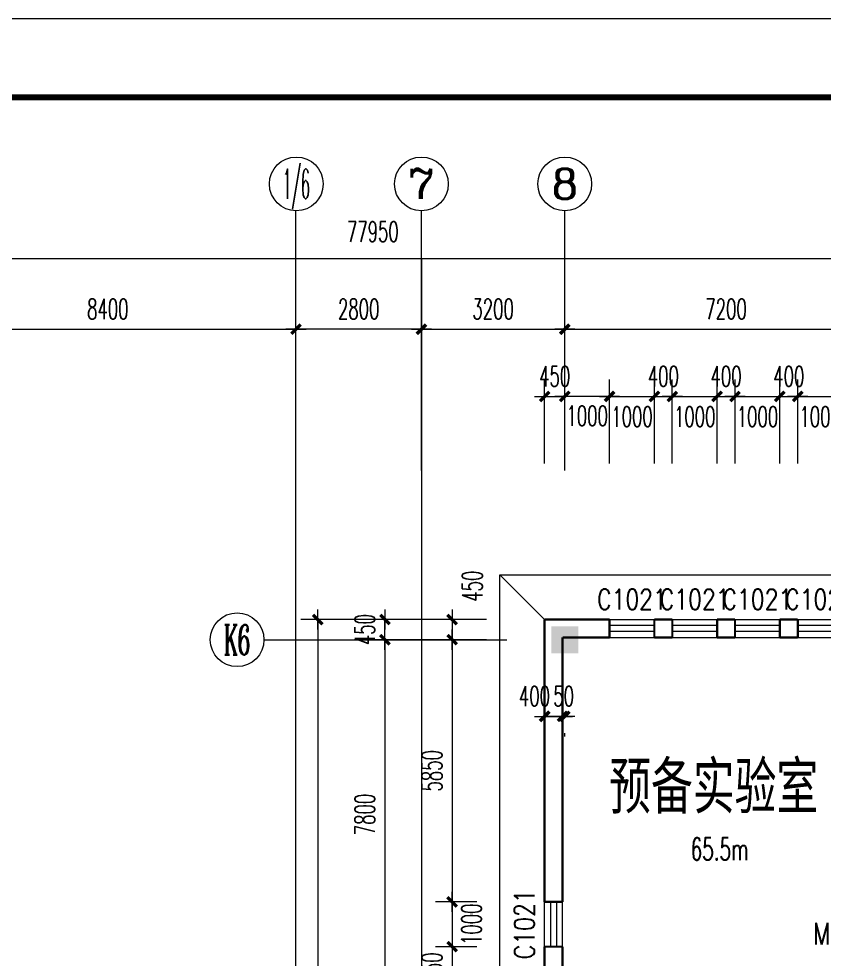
# Model space of a CAD drawing. Extents: x 1575758 to 1999219, y -897052 to -636879.
# Drawn here: x 1635821 to 1653799, y -660918 to -639933 of the extents above; entities that cross this region are included whole.
import ezdxf
from ezdxf.enums import TextEntityAlignment as Align

# ---------------------------------------------------------------- set-up
doc = ezdxf.new("R2010")
doc.units = 0
doc.header["$LTSCALE"] = 1500
doc.header["$MEASUREMENT"] = 0
doc.layers.get('0').update_dxf_attribs({"linetype": 'CONTINUOUS', "lineweight": 5})
doc.layers.get('DEFPOINTS').update_dxf_attribs({"linetype": 'CONTINUOUS', "lineweight": 5})
for name, color, linetype, lineweight in [('AXIS', 7, 'CONTINUOUS', 5), ('AXIS_TEXT', 7, 'CONTINUOUS', 5), ('COLUMN', 7, 'CONTINUOUS', 5), ('PUB_DIM', 7, 'CONTINUOUS', 5), ('PUB_TEXT', 7, 'CONTINUOUS', 5), ('WALL', 7, 'CONTINUOUS', 5), ('WINDOW', 7, 'CONTINUOUS', 0), ('WINDOW_TEXT', 7, 'CONTINUOUS', 5), ('我的', 7, 'CONTINUOUS', 5), ('散水', 7, 'CONTINUOUS', 5)]:
    doc.layers.add(name, color=color, linetype=linetype, lineweight=lineweight)
doc.styles.add('_SIMPLEX', font='SIMPLEX.shx', dxfattribs={"width": 0.6})
doc.styles.add('COMPLEX', font='COMPLEX')
doc.styles.add('DIM_FONT', font='romans.shx', dxfattribs={"width": 0.6})
doc.styles.add('H1', font='romans.shx', dxfattribs={"width": 1.2, "bigfont": 'hztxt.shx'})
doc.styles.add('SIMPLEX', font='SIMPLEX.SHX', dxfattribs={"width": 0.6})
doc.dimstyles.new('NORMAL', dxfattribs={"dimscale": 1.5, "dimtxt": 300, "dimasz": 1, "dimexe": 250, "dimexo": 300, "dimgap": 150, "dimtad": 1, "dimdec": 0, "dimdsep": 46, "dimtxsty": 'DIM_FONT', "dimblk1": '_DIMX', "dimblk2": '_DIMX', "dimsah": 1, "dimcen": 2.5, "dimdle": 0.3, "dimclrd": 256, "dimclre": 256, "dimclrt": 256, "dimadec": 0, "dimazin": 0, "dimtfac": 1, "dimtdec": 0, "dimtix": 1, "dimtmove": 2, "dimatfit": 3, "dimldrblk": '_DIMX', "dimfxl": 1, "dimtvp": 1, "dimtolj": 1, "dimtzin": 0, "dimlwd": -1, "dimlwe": -1, "dimarcsym": 0})

# ---------------------------------------------------------------- blocks, each defined once
blk = doc.blocks.new('_AXISO')
blk.add_circle((0, 0), 0.5)
at = {"layer": 'AXIS_TEXT', "style": 'COMPLEX', "width": 1.041667}
blk.add_attdef('A', text='', height=0.56, dxfattribs=at).set_placement((-0.25, -0.28), (0.25, -0.28), align=Align.FIT)
blk = doc.blocks.new('_DIMX')
blk.add_line((-150, 0), (150, 0))
at = {"const_width": 50}
blk.add_lwpolyline([(-70, -70), (70, 70)], dxfattribs=at)
blk = doc.blocks.new('*D368')
at = {"layer": 'AXIS'}
for p, q in [((1646264, -653789), (1643619, -653789)), ((1643994, -653791), (1643994, -661588)), ((1646264, -661589), (1643619, -661589))]:
    blk.add_line(p, q, dxfattribs=at)
at = {"layer": 'DEFPOINTS', "color": 0, "lineweight": 5}
for p in [(1646714, -653789), (1643994, -661589), (1646714, -661589)]:
    blk.add_point(p, dxfattribs=at)
at = {"layer": 'AXIS', "xscale": 1.5, "yscale": 1.5, "zscale": 1.5}
for p, rotation in [((1643994, -653789), 90), ((1643994, -661589), 270)]:
    blk.add_blockref('_DIMX', p, dxfattribs=dict(at, rotation=rotation))
at = {"layer": 'AXIS', "insert": (1643544, -657689), "char_height": 450, "attachment_point": 5, "rotation": 90, "style": 'DIM_FONT'}
blk.add_mtext('\\A1;7800', dxfattribs=at)
blk = doc.blocks.new('*D372')
at = {"layer": 'AXIS'}
for p, q in [((1645952, -653339), (1642119, -653339)), ((1642494, -653341), (1642494, -688588)), ((1645952, -688589), (1642119, -688589))]:
    blk.add_line(p, q, dxfattribs=at)
at = {"layer": 'DEFPOINTS', "color": 0, "lineweight": 5}
for p in [(1646402, -653339), (1642494, -688589), (1646402, -688589)]:
    blk.add_point(p, dxfattribs=at)
at = {"layer": 'AXIS', "xscale": 1.5, "yscale": 1.5, "zscale": 1.5}
for p, rotation in [((1642494, -653339), 90), ((1642494, -688589), 270)]:
    blk.add_blockref('_DIMX', p, dxfattribs=dict(at, rotation=rotation))
at = {"layer": 'AXIS', "insert": (1642044, -670964), "char_height": 450, "attachment_point": 5, "rotation": 90, "style": 'DIM_FONT'}
blk.add_mtext('\\A1;35250', dxfattribs=at)
blk = doc.blocks.new('*D389')
at = {"layer": 'DEFPOINTS', "color": 0, "lineweight": 5}
for p in [(1655208, -646860), (1648008, -650010), (1655208, -650010)]:
    blk.add_point(p, dxfattribs=at)
at = {"layer": 'PUB_DIM'}
for p, q in [((1648008, -649560), (1648008, -646485)), ((1655208, -649560), (1655208, -646485)), ((1648009, -646860), (1655206, -646860))]:
    blk.add_line(p, q, dxfattribs=at)
at = {"layer": 'PUB_DIM', "xscale": 1.5, "yscale": 1.5, "zscale": 1.5, "rotation": 180}
blk.add_blockref('_DIMX', (1648008, -646860), dxfattribs=at)
at = {"layer": 'PUB_DIM', "xscale": 1.5, "yscale": 1.5, "zscale": 1.5}
blk.add_blockref('_DIMX', (1655208, -646860), dxfattribs=at)
at = {"layer": 'PUB_DIM', "insert": (1651608, -646410), "char_height": 450, "attachment_point": 5, "style": 'DIM_FONT'}
blk.add_mtext('\\A1;7200', dxfattribs=at)
blk = doc.blocks.new('*D411')
at = {"layer": 'DEFPOINTS', "color": 0, "lineweight": 5}
for p in [(1648008, -648360), (1647558, -650310), (1648008, -650310)]:
    blk.add_point(p, dxfattribs=at)
at = {"layer": 'PUB_DIM'}
for p, q in [((1647558, -649860), (1647558, -647985)), ((1648008, -649860), (1648008, -647985)), ((1647556, -648360), (1647555, -648360)), ((1647558, -648360), (1648008, -648360)), ((1648009, -648360), (1648011, -648360))]:
    blk.add_line(p, q, dxfattribs=at)
at = {"layer": 'PUB_DIM', "xscale": 1.5, "yscale": 1.5, "zscale": 1.5}
for p, rotation in [((1647558, -648360), 0.0002249537099796584), ((1648008, -648360), 180.00022495371)]:
    blk.add_blockref('_DIMX', p, dxfattribs=dict(at, rotation=rotation))
at = {"layer": 'PUB_DIM', "insert": (1647783, -647910), "char_height": 450, "attachment_point": 5, "rotation": 0.0002, "style": 'DIM_FONT'}
blk.add_mtext('\\A1;450', dxfattribs=at)
blk = doc.blocks.new('*D412')
at = {"layer": 'DEFPOINTS', "color": 0, "lineweight": 5}
for p in [(1650008, -648360), (1649008, -650310), (1650008, -650310)]:
    blk.add_point(p, dxfattribs=at)
at = {"layer": 'PUB_DIM'}
for p, q in [((1649008, -649860), (1649008, -647985)), ((1650008, -649860), (1650008, -647985)), ((1649009, -648360), (1650006, -648360))]:
    blk.add_line(p, q, dxfattribs=at)
at = {"layer": 'PUB_DIM', "xscale": 1.5, "yscale": 1.5, "zscale": 1.5, "rotation": 180}
blk.add_blockref('_DIMX', (1649008, -648360), dxfattribs=at)
at = {"layer": 'PUB_DIM', "xscale": 1.5, "yscale": 1.5, "zscale": 1.5}
blk.add_blockref('_DIMX', (1650008, -648360), dxfattribs=at)
at = {"layer": 'PUB_DIM', "insert": (1649508, -648810), "char_height": 450, "attachment_point": 5, "style": 'DIM_FONT'}
blk.add_mtext('\\A1;1000', dxfattribs=at)
blk = doc.blocks.new('*D413')
at = {"layer": 'DEFPOINTS', "color": 0, "lineweight": 5}
for p in [(1650408, -648360), (1650008, -650310), (1650408, -650310)]:
    blk.add_point(p, dxfattribs=at)
at = {"layer": 'PUB_DIM'}
for p, q in [((1650008, -649860), (1650008, -647985)), ((1650408, -649860), (1650408, -647985)), ((1650006, -648360), (1650005, -648360)), ((1650008, -648360), (1650408, -648360)), ((1650409, -648360), (1650411, -648360))]:
    blk.add_line(p, q, dxfattribs=at)
at = {"layer": 'PUB_DIM', "xscale": 1.5, "yscale": 1.5, "zscale": 1.5}
blk.add_blockref('_DIMX', (1650008, -648360), dxfattribs=at)
at = {"layer": 'PUB_DIM', "xscale": 1.5, "yscale": 1.5, "zscale": 1.5, "rotation": 180}
blk.add_blockref('_DIMX', (1650408, -648360), dxfattribs=at)
at = {"layer": 'PUB_DIM', "insert": (1650208, -647910), "char_height": 450, "attachment_point": 5, "style": 'DIM_FONT'}
blk.add_mtext('\\A1;400', dxfattribs=at)
blk = doc.blocks.new('*D414')
at = {"layer": 'DEFPOINTS', "color": 0, "lineweight": 5}
for p in [(1651808, -648360), (1651408, -650310), (1651808, -650310)]:
    blk.add_point(p, dxfattribs=at)
at = {"layer": 'PUB_DIM'}
for p, q in [((1651408, -649860), (1651408, -647985)), ((1651808, -649860), (1651808, -647985)), ((1651406, -648360), (1651405, -648360)), ((1651408, -648360), (1651808, -648360)), ((1651809, -648360), (1651811, -648360))]:
    blk.add_line(p, q, dxfattribs=at)
at = {"layer": 'PUB_DIM', "xscale": 1.5, "yscale": 1.5, "zscale": 1.5}
blk.add_blockref('_DIMX', (1651408, -648360), dxfattribs=at)
at = {"layer": 'PUB_DIM', "xscale": 1.5, "yscale": 1.5, "zscale": 1.5, "rotation": 180}
blk.add_blockref('_DIMX', (1651808, -648360), dxfattribs=at)
at = {"layer": 'PUB_DIM', "insert": (1651608, -647910), "char_height": 450, "attachment_point": 5, "style": 'DIM_FONT'}
blk.add_mtext('\\A1;400', dxfattribs=at)
blk = doc.blocks.new('*D415')
at = {"layer": 'DEFPOINTS', "color": 0, "lineweight": 5}
for p in [(1652808, -648360), (1651808, -650310), (1652808, -650310)]:
    blk.add_point(p, dxfattribs=at)
at = {"layer": 'PUB_DIM'}
for p, q in [((1651808, -649860), (1651808, -647985)), ((1652808, -649860), (1652808, -647985)), ((1651809, -648360), (1652806, -648360))]:
    blk.add_line(p, q, dxfattribs=at)
at = {"layer": 'PUB_DIM', "xscale": 1.5, "yscale": 1.5, "zscale": 1.5, "rotation": 180}
blk.add_blockref('_DIMX', (1651808, -648360), dxfattribs=at)
at = {"layer": 'PUB_DIM', "xscale": 1.5, "yscale": 1.5, "zscale": 1.5}
blk.add_blockref('_DIMX', (1652808, -648360), dxfattribs=at)
at = {"layer": 'PUB_DIM', "insert": (1652308, -648810), "char_height": 450, "attachment_point": 5, "style": 'DIM_FONT'}
blk.add_mtext('\\A1;1000', dxfattribs=at)
blk = doc.blocks.new('*D416')
at = {"layer": 'DEFPOINTS', "color": 0, "lineweight": 5}
for p in [(1653208, -648360), (1652808, -650310), (1653208, -650310)]:
    blk.add_point(p, dxfattribs=at)
at = {"layer": 'PUB_DIM'}
for p, q in [((1652808, -649860), (1652808, -647985)), ((1653208, -649860), (1653208, -647985)), ((1652806, -648360), (1652805, -648360)), ((1652808, -648360), (1653208, -648360)), ((1653209, -648360), (1653211, -648360))]:
    blk.add_line(p, q, dxfattribs=at)
at = {"layer": 'PUB_DIM', "xscale": 1.5, "yscale": 1.5, "zscale": 1.5}
blk.add_blockref('_DIMX', (1652808, -648360), dxfattribs=at)
at = {"layer": 'PUB_DIM', "xscale": 1.5, "yscale": 1.5, "zscale": 1.5, "rotation": 180}
blk.add_blockref('_DIMX', (1653208, -648360), dxfattribs=at)
at = {"layer": 'PUB_DIM', "insert": (1653008, -647910), "char_height": 450, "attachment_point": 5, "style": 'DIM_FONT'}
blk.add_mtext('\\A1;400', dxfattribs=at)
blk = doc.blocks.new('*D428')
at = {"layer": 'DEFPOINTS', "color": 0, "lineweight": 5}
for p in [(1646494, -653789), (1645494, -659639), (1646494, -659639)]:
    blk.add_point(p, dxfattribs=at)
at = {"layer": 'PUB_DIM'}
for p, q in [((1646044, -653789), (1645119, -653789)), ((1645494, -653791), (1645494, -659638)), ((1646044, -659639), (1645119, -659639))]:
    blk.add_line(p, q, dxfattribs=at)
at = {"layer": 'PUB_DIM', "xscale": 1.5, "yscale": 1.5, "zscale": 1.5}
for p, rotation in [((1645494, -653789), 90), ((1645494, -659639), 270)]:
    blk.add_blockref('_DIMX', p, dxfattribs=dict(at, rotation=rotation))
at = {"layer": 'PUB_DIM', "insert": (1645044, -656714), "char_height": 450, "attachment_point": 5, "rotation": 90, "style": 'DIM_FONT'}
blk.add_mtext('\\A1;5850', dxfattribs=at)
blk = doc.blocks.new('*D429')
at = {"layer": 'DEFPOINTS', "color": 0, "lineweight": 5}
for p in [(1646494, -659639), (1645494, -660639), (1646494, -660639)]:
    blk.add_point(p, dxfattribs=at)
at = {"layer": 'PUB_DIM'}
for p, q in [((1646044, -659639), (1645119, -659639)), ((1645494, -659641), (1645494, -660638)), ((1646044, -660639), (1645119, -660639))]:
    blk.add_line(p, q, dxfattribs=at)
at = {"layer": 'PUB_DIM', "xscale": 1.5, "yscale": 1.5, "zscale": 1.5}
for p, rotation in [((1645494, -659639), 90), ((1645494, -660639), 270)]:
    blk.add_blockref('_DIMX', p, dxfattribs=dict(at, rotation=rotation))
at = {"layer": 'PUB_DIM', "insert": (1645926, -660139), "char_height": 450, "attachment_point": 5, "rotation": 90, "style": 'DIM_FONT'}
blk.add_mtext('\\A1;1000', dxfattribs=at)
blk = doc.blocks.new('*D430')
at = {"layer": 'DEFPOINTS', "color": 0, "lineweight": 5}
for p in [(1646494, -660639), (1645494, -661589), (1646494, -661589)]:
    blk.add_point(p, dxfattribs=at)
at = {"layer": 'PUB_DIM'}
for p, q in [((1646044, -660639), (1645119, -660639)), ((1645494, -660638), (1645494, -660636)), ((1645494, -660639), (1645494, -661589)), ((1646044, -661589), (1645119, -661589)), ((1645494, -661591), (1645494, -661592))]:
    blk.add_line(p, q, dxfattribs=at)
at = {"layer": 'PUB_DIM', "xscale": 1.5, "yscale": 1.5, "zscale": 1.5}
for p, rotation in [((1645494, -660639), 270), ((1645494, -661589), 90)]:
    blk.add_blockref('_DIMX', p, dxfattribs=dict(at, rotation=rotation))
at = {"layer": 'PUB_DIM', "insert": (1645044, -661114), "char_height": 450, "attachment_point": 5, "rotation": 90, "style": 'DIM_FONT'}
blk.add_mtext('\\A1;950', dxfattribs=at)
blk = doc.blocks.new('*D536')
at = {"layer": 'DEFPOINTS', "color": 0, "lineweight": 5}
for p in [(1682008, -645281), (1682008, -649851), (1604058, -650157)]:
    blk.add_point(p, dxfattribs=at)
at = {"layer": 'PUB_DIM'}
for p, q in [((1604058, -649707), (1604058, -644906)), ((1682008, -649401), (1682008, -644906)), ((1604059, -645281), (1682006, -645281))]:
    blk.add_line(p, q, dxfattribs=at)
at = {"layer": 'PUB_DIM', "xscale": 1.5, "yscale": 1.5, "zscale": 1.5, "rotation": 180}
blk.add_blockref('_DIMX', (1604058, -645281), dxfattribs=at)
at = {"layer": 'PUB_DIM', "xscale": 1.5, "yscale": 1.5, "zscale": 1.5}
blk.add_blockref('_DIMX', (1682008, -645281), dxfattribs=at)
at = {"layer": 'PUB_DIM', "insert": (1643723, -644681), "char_height": 450, "attachment_point": 5, "style": 'DIM_FONT'}
blk.add_mtext('\\A1;77950', dxfattribs=at)
blk = doc.blocks.new('_WBLK')
for p, q in [((-0.5, 0.5), (0.5, 0.5)), ((0.5, 0.167), (-0.5, 0.167)), ((0.5, -0.167), (-0.5, -0.167)), ((-0.5, -0.5), (0.5, -0.5))]:
    blk.add_line(p, q)
at = {"layer": 'WINDOW_TEXT', "style": 'SIMPLEX', "flags": 9}
blk.add_attdef('A', text='', height=1, dxfattribs=at).set_placement((0, 1.5), align=Align.MIDDLE)
blk = doc.blocks.new('*D615')
at = {"layer": 'DEFPOINTS', "color": 0, "lineweight": 5}
for p in [(1648008, -648360), (1648008, -650310), (1649008, -650310)]:
    blk.add_point(p, dxfattribs=at)
at = {"layer": 'PUB_DIM'}
for p, q in [((1648008, -649860), (1648008, -647985)), ((1649008, -649860), (1649008, -647985)), ((1649006, -648360), (1648009, -648360))]:
    blk.add_line(p, q, dxfattribs=at)
at = {"layer": 'PUB_DIM', "xscale": 1.5, "yscale": 1.5, "zscale": 1.5}
for p, rotation in [((1648008, -648360), 179.9998987705991), ((1649008, -648360), 359.9998987705991)]:
    blk.add_blockref('_DIMX', p, dxfattribs=dict(at, rotation=rotation))
at = {"layer": 'PUB_DIM', "insert": (1648508, -648792), "char_height": 450, "attachment_point": 5, "rotation": 359.9999, "style": 'DIM_FONT'}
blk.add_mtext('\\A1;1000', dxfattribs=at)
blk = doc.blocks.new('*D616')
at = {"layer": 'DEFPOINTS', "color": 0, "lineweight": 5}
for p in [(1651408, -648360), (1650408, -650310), (1651408, -650310)]:
    blk.add_point(p, dxfattribs=at)
at = {"layer": 'PUB_DIM'}
for p, q in [((1650408, -649860), (1650408, -647985)), ((1651408, -649860), (1651408, -647985)), ((1650409, -648360), (1651406, -648360))]:
    blk.add_line(p, q, dxfattribs=at)
at = {"layer": 'PUB_DIM', "xscale": 1.5, "yscale": 1.5, "zscale": 1.5, "rotation": 180}
blk.add_blockref('_DIMX', (1650408, -648360), dxfattribs=at)
at = {"layer": 'PUB_DIM', "xscale": 1.5, "yscale": 1.5, "zscale": 1.5}
blk.add_blockref('_DIMX', (1651408, -648360), dxfattribs=at)
at = {"layer": 'PUB_DIM', "insert": (1650908, -648810), "char_height": 450, "attachment_point": 5, "style": 'DIM_FONT'}
blk.add_mtext('\\A1;1000', dxfattribs=at)
blk = doc.blocks.new('*D617')
at = {"layer": 'DEFPOINTS', "color": 0, "lineweight": 5}
for p in [(1654208, -648360), (1653208, -650310), (1654208, -650310)]:
    blk.add_point(p, dxfattribs=at)
at = {"layer": 'PUB_DIM'}
for p, q in [((1653208, -649860), (1653208, -647985)), ((1654208, -649860), (1654208, -647985)), ((1653209, -648360), (1654206, -648360))]:
    blk.add_line(p, q, dxfattribs=at)
at = {"layer": 'PUB_DIM', "xscale": 1.5, "yscale": 1.5, "zscale": 1.5, "rotation": 180}
blk.add_blockref('_DIMX', (1653208, -648360), dxfattribs=at)
at = {"layer": 'PUB_DIM', "xscale": 1.5, "yscale": 1.5, "zscale": 1.5}
blk.add_blockref('_DIMX', (1654208, -648360), dxfattribs=at)
at = {"layer": 'PUB_DIM', "insert": (1653708, -648810), "char_height": 450, "attachment_point": 5, "style": 'DIM_FONT'}
blk.add_mtext('\\A1;1000', dxfattribs=at)
blk = doc.blocks.new('*D628')
at = {"layer": 'DEFPOINTS', "color": 0, "lineweight": 5}
for p in [(1642008, -646860), (1642008, -650010), (1644808, -650010)]:
    blk.add_point(p, dxfattribs=at)
at = {"layer": 'PUB_DIM'}
for p, q in [((1642008, -649560), (1642008, -646485)), ((1644808, -649560), (1644808, -646485)), ((1644806, -646860), (1642009, -646860))]:
    blk.add_line(p, q, dxfattribs=at)
at = {"layer": 'PUB_DIM', "xscale": 1.5, "yscale": 1.5, "zscale": 1.5, "rotation": 180}
blk.add_blockref('_DIMX', (1642008, -646860), dxfattribs=at)
at = {"layer": 'PUB_DIM', "xscale": 1.5, "yscale": 1.5, "zscale": 1.5}
blk.add_blockref('_DIMX', (1644808, -646860), dxfattribs=at)
at = {"layer": 'PUB_DIM', "insert": (1643408, -646410), "char_height": 450, "attachment_point": 5, "style": 'DIM_FONT'}
blk.add_mtext('\\A1;2800', dxfattribs=at)
blk = doc.blocks.new('*D629')
at = {"layer": 'DEFPOINTS', "color": 0, "lineweight": 5}
for p in [(1648008, -646860), (1644808, -650010), (1648008, -650010)]:
    blk.add_point(p, dxfattribs=at)
at = {"layer": 'PUB_DIM'}
for p, q in [((1644808, -649560), (1644808, -646485)), ((1648008, -649560), (1648008, -646485)), ((1644809, -646860), (1648006, -646860))]:
    blk.add_line(p, q, dxfattribs=at)
at = {"layer": 'PUB_DIM', "xscale": 1.5, "yscale": 1.5, "zscale": 1.5, "rotation": 180}
blk.add_blockref('_DIMX', (1644808, -646860), dxfattribs=at)
at = {"layer": 'PUB_DIM', "xscale": 1.5, "yscale": 1.5, "zscale": 1.5}
blk.add_blockref('_DIMX', (1648008, -646860), dxfattribs=at)
at = {"layer": 'PUB_DIM', "insert": (1646408, -646410), "char_height": 450, "attachment_point": 5, "style": 'DIM_FONT'}
blk.add_mtext('\\A1;3200', dxfattribs=at)
blk = doc.blocks.new('*D667')
at = {"layer": 'DEFPOINTS', "color": 0, "lineweight": 5}
for p in [(1646494, -653339), (1645494, -653789), (1646494, -653789)]:
    blk.add_point(p, dxfattribs=at)
at = {"layer": 'PUB_DIM'}
for p, q in [((1646044, -653339), (1645119, -653339)), ((1645494, -653338), (1645494, -653336)), ((1645494, -653339), (1645494, -653789)), ((1646044, -653789), (1645119, -653789)), ((1645494, -653791), (1645494, -653792))]:
    blk.add_line(p, q, dxfattribs=at)
at = {"layer": 'PUB_DIM', "xscale": 1.5, "yscale": 1.5, "zscale": 1.5}
for p, rotation in [((1645494, -653339), 270), ((1645494, -653789), 90)]:
    blk.add_blockref('_DIMX', p, dxfattribs=dict(at, rotation=rotation))
at = {"layer": 'PUB_DIM', "insert": (1645944, -652595), "char_height": 450, "attachment_point": 5, "rotation": 90, "style": 'DIM_FONT'}
blk.add_mtext('\\A1;450', dxfattribs=at)
blk = doc.blocks.new('*D668')
at = {"layer": 'AXIS'}
for p, q in [((1646264, -653339), (1643619, -653339)), ((1643994, -653338), (1643994, -653336)), ((1643994, -653789), (1643994, -653339)), ((1646264, -653789), (1643619, -653789)), ((1643994, -653791), (1643994, -653792))]:
    blk.add_line(p, q, dxfattribs=at)
at = {"layer": 'DEFPOINTS', "color": 0, "lineweight": 5}
for p in [(1643994, -653339), (1646714, -653339), (1646714, -653789)]:
    blk.add_point(p, dxfattribs=at)
at = {"layer": 'AXIS', "xscale": 1.5, "yscale": 1.5, "zscale": 1.5}
for p, rotation in [((1643994, -653339), 270), ((1643994, -653789), 90)]:
    blk.add_blockref('_DIMX', p, dxfattribs=dict(at, rotation=rotation))
at = {"layer": 'AXIS', "insert": (1643544, -653564), "char_height": 450, "attachment_point": 5, "rotation": 90, "style": 'DIM_FONT'}
blk.add_mtext('\\A1;450', dxfattribs=at)
blk = doc.blocks.new('*D1725')
at = {"layer": 'DEFPOINTS', "color": 0, "lineweight": 5}
for p in [(1642008, -646860), (1633608, -650010), (1642008, -650010)]:
    blk.add_point(p, dxfattribs=at)
at = {"layer": 'PUB_DIM'}
for p, q in [((1633608, -649560), (1633608, -646485)), ((1642008, -649560), (1642008, -646485)), ((1633609, -646860), (1642006, -646860))]:
    blk.add_line(p, q, dxfattribs=at)
at = {"layer": 'PUB_DIM', "xscale": 1.5, "yscale": 1.5, "zscale": 1.5, "rotation": 180}
blk.add_blockref('_DIMX', (1633608, -646860), dxfattribs=at)
at = {"layer": 'PUB_DIM', "xscale": 1.5, "yscale": 1.5, "zscale": 1.5}
blk.add_blockref('_DIMX', (1642008, -646860), dxfattribs=at)
at = {"layer": 'PUB_DIM', "insert": (1637808, -646410), "char_height": 450, "attachment_point": 5, "style": 'DIM_FONT'}
blk.add_mtext('\\A1;8400', dxfattribs=at)
blk = doc.blocks.new('*D2203')
at = {"layer": 'DEFPOINTS', "color": 0, "lineweight": 5}
for p in [(1647958, -655499), (1647958, -655499), (1648008, -655499)]:
    blk.add_point(p, dxfattribs=at)
at = {"layer": 'PUB_DIM'}
for p, q in [((1647956, -655499), (1647955, -655499)), ((1648008, -655499), (1647958, -655499)), ((1648009, -655499), (1648011, -655499)), ((1647958, -655949), (1647958, -655874)), ((1648008, -655949), (1648008, -655874))]:
    blk.add_line(p, q, dxfattribs=at)
at = {"layer": 'PUB_DIM', "xscale": 1.5, "yscale": 1.5, "zscale": 1.5}
for p, rotation in [((1647958, -655499), 359.9997260756469), ((1648008, -655499), 179.9997260756469)]:
    blk.add_blockref('_DIMX', p, dxfattribs=dict(at, rotation=rotation))
at = {"layer": 'PUB_DIM', "insert": (1647983, -655049), "char_height": 450, "attachment_point": 5, "rotation": 359.9997, "style": 'DIM_FONT'}
blk.add_mtext('\\A1;50', dxfattribs=at)
blk = doc.blocks.new('*D2204')
at = {"layer": 'DEFPOINTS', "color": 0, "lineweight": 5}
for p in [(1647558, -655499), (1647558, -655499), (1647958, -655499)]:
    blk.add_point(p, dxfattribs=at)
at = {"layer": 'PUB_DIM'}
for p, q in [((1647558, -655049), (1647558, -655124)), ((1647958, -655049), (1647958, -655124)), ((1647556, -655499), (1647555, -655499)), ((1647958, -655499), (1647558, -655499)), ((1647959, -655499), (1647961, -655499))]:
    blk.add_line(p, q, dxfattribs=at)
at = {"layer": 'PUB_DIM', "xscale": 1.5, "yscale": 1.5, "zscale": 1.5}
for p, rotation in [((1647558, -655499), 359.9997260756635), ((1647958, -655499), 179.9997260756635)]:
    blk.add_blockref('_DIMX', p, dxfattribs=dict(at, rotation=rotation))
at = {"layer": 'PUB_DIM', "insert": (1647331, -655049), "char_height": 450, "attachment_point": 5, "rotation": 359.9997, "style": 'DIM_FONT'}
blk.add_mtext('\\A1;400', dxfattribs=at)
blk = doc.blocks.new('_FZH')
blk.add_solid([(0.5, -0.5), (-0.5, -0.5), (0.5, 0.5), (-0.5, 0.5)])

msp = doc.modelspace()

# ---------------------------------------------------------------- linework, layer by layer
at = {"layer": 'AXIS'}
msp.add_line((1641293.9, -653789.3), (1646714.1, -653789.3), dxfattribs=at)
at = {"layer": 'AXIS', "color": 250}
msp.add_lwpolyline([(1575758, -639932.6), (1575758, -741246), (1712478.5, -741246), (1712478.5, -639932.6)], close=True, dxfattribs=at)
at = {"layer": 'AXIS', "color": 0, "const_width": 140.2}
msp.add_lwpolyline([(1577510.8, -641685.4), (1577510.8, -739493.2), (1710725.7, -739493.2), (1710725.7, -641685.4)], close=True, dxfattribs=at)
at = {"layer": 'PUB_DIM'}
for p, q in [((1642007.8, -649859.6), (1642007.7, -644217.4)), ((1642007.7, -686289.3), (1642007.7, -644218.4)), ((1644807.8, -650009.6), (1644807.7, -644217.4)), ((1648007.8, -650009.6), (1648007.7, -644217.4)), ((1644807.7, -645294.1), (1644807.7, -720190.6))]:
    msp.add_line(p, q, dxfattribs=at)
at = {"layer": 'WALL', "const_width": 50}
for points in [[(1649007.7, -653339.3), (1647557.7, -653339.3)], [(1647557.7, -659639.3), (1647557.7, -653339.3)], [(1649007.7, -653339.3), (1649007.7, -653739.3)], [(1650407.7, -653339.3), (1650007.7, -653339.3)], [(1650007.7, -653339.3), (1650007.7, -653739.3)], [(1650407.7, -653339.3), (1650407.7, -653739.3)], [(1651807.7, -653339.3), (1651407.7, -653339.3)], [(1651407.7, -653339.3), (1651407.7, -653739.3)], [(1651807.7, -653339.3), (1651807.7, -653739.3)], [(1653207.7, -653339.3), (1652807.7, -653339.3)], [(1652807.7, -653339.3), (1652807.7, -653739.3)], [(1653207.7, -653339.3), (1653207.7, -653739.3)], [(1649007.7, -653739.3), (1647957.7, -653739.3)], [(1647957.7, -659639.3), (1647957.7, -653739.3)], [(1650407.7, -653739.3), (1650007.7, -653739.3)], [(1651807.7, -653739.3), (1651407.7, -653739.3)], [(1653207.7, -653739.3), (1652807.7, -653739.3)], [(1647557.7, -659639.3), (1647957.7, -659639.3)], [(1647557.7, -660639.3), (1647957.7, -660639.3)], [(1647557.7, -662039.3), (1647557.7, -660639.3)], [(1647957.7, -661489.3), (1647957.7, -660639.3)]]:
    msp.add_lwpolyline(points, dxfattribs=at)
at = {"layer": '散水'}
msp.add_line((1646557.7, -652339.3), (1647557.7, -653339.3), dxfattribs=at)
msp.add_lwpolyline([(1648907.7, -682539.3), (1648907.7, -663039.3), (1646557.7, -663039.3), (1646557.7, -652339.3), (1663157.7, -652339.3)], dxfattribs=at)

# ---------------------------------------------------------------- block references
at = {"layer": 'AXIS'}
ref = msp.add_blockref('_AXISO', (1642015.8, -643617.4), dxfattribs=dict(at, xscale=1200, yscale=1200, zscale=1200))
ref.add_attrib('A', '1/6', dxfattribs={"layer": 'AXIS_TEXT', "height": 672, "style": 'COMPLEX', "width": 0.367647}).set_placement((1641715.8, -643953.4), (1642315.8, -643953.4), align=Align.FIT)
ref = msp.add_blockref('_AXISO', (1644807.7, -643617.4), dxfattribs=dict(at, xscale=1200, yscale=1200, zscale=1200))
ref.add_attrib('A', '7', dxfattribs={"layer": 'AXIS_TEXT', "height": 672, "style": 'COMPLEX', "width": 1.339286}).set_placement((1644507.7, -643953.4), (1645107.7, -643953.4), align=Align.FIT)
ref = msp.add_blockref('_AXISO', (1648007.7, -643617.4), dxfattribs=dict(at, xscale=1200, yscale=1200, zscale=1200))
ref.add_attrib('A', '8', dxfattribs={"layer": 'AXIS_TEXT', "height": 672, "style": 'COMPLEX', "width": 1.339286}).set_placement((1647707.7, -643953.4), (1648307.7, -643953.4), align=Align.FIT)
ref = msp.add_blockref('_AXISO', (1640693.9, -653789.3), dxfattribs=dict(at, xscale=1200, yscale=1200, zscale=1200))
ref.add_attrib('A', 'K6', dxfattribs={"layer": 'AXIS_TEXT', "height": 672, "style": 'COMPLEX', "width": 0.520833}).set_placement((1640393.9, -654125.3), (1640993.9, -654125.3), align=Align.FIT)
at = {"layer": 'COLUMN', "xscale": 600, "yscale": 600, "zscale": 600}
msp.add_blockref('_FZH', (1648007.8, -653789.3), dxfattribs=at)
at = {"layer": 'WINDOW'}
ref = msp.add_blockref('_WBLK', (1649507.7, -653539.3), dxfattribs=dict(at, xscale=1000, yscale=399.9991050347453, zscale=1000))
ref.add_attrib('A', 'C1021', dxfattribs={"layer": 'WINDOW_TEXT', "height": 450, "style": '_SIMPLEX', "width": 0.8, "flags": 8}).set_placement((1649507.7, -652889.3), align=Align.MIDDLE)
ref = msp.add_blockref('_WBLK', (1650907.7, -653539.3), dxfattribs=dict(at, xscale=1000, yscale=399.9991050347453, zscale=1000))
ref.add_attrib('A', 'C1021', dxfattribs={"layer": 'WINDOW_TEXT', "height": 450, "style": '_SIMPLEX', "width": 0.8, "flags": 8}).set_placement((1650907.7, -652889.3), align=Align.MIDDLE)
ref = msp.add_blockref('_WBLK', (1652307.7, -653539.3), dxfattribs=dict(at, xscale=1000, yscale=399.9991050347453, zscale=1000))
ref.add_attrib('A', 'C1021', dxfattribs={"layer": 'WINDOW_TEXT', "height": 450, "style": '_SIMPLEX', "width": 0.8, "flags": 8}).set_placement((1652307.7, -652889.3), align=Align.MIDDLE)
ref = msp.add_blockref('_WBLK', (1653707.7, -653539.3), dxfattribs=dict(at, xscale=1000, yscale=399.9991050347453, zscale=1000))
ref.add_attrib('A', 'C1021', dxfattribs={"layer": 'WINDOW_TEXT', "height": 450, "style": '_SIMPLEX', "width": 0.8, "flags": 8}).set_placement((1653707.7, -652889.3), align=Align.MIDDLE)
ref = msp.add_blockref('_WBLK', (1647757.7, -660139.3), dxfattribs=dict(at, xscale=1000.00000000002, yscale=400.0000000003492, zscale=1000, rotation=89.99972607599706))
ref.add_attrib('A', 'C1021', dxfattribs={"layer": 'WINDOW_TEXT', "height": 450, "rotation": 89.99973, "style": '_SIMPLEX', "width": 0.8, "flags": 8}).set_placement((1647107.7, -660139.3), align=Align.MIDDLE)

# ---------------------------------------------------------------- texts
at = {"layer": 'PUB_TEXT', "style": 'H1', "width": 0.8}
msp.add_text('M1221', height=480, dxfattribs=at).set_placement((1653544, -660586.9))
at = {"layer": '我的', "lineweight": 0, "style": 'H1', "width": 0.8}
msp.add_text('预备实验室', height=1166.4, dxfattribs=at).set_placement((1648999.9, -657671.8))
at = {"layer": '我的', "color": 0, "lineweight": 5, "insert": (1650819.6, -658211), "char_height": 500, "width": 2009.19, "attachment_point": 1, "style": 'DIM_FONT'}
msp.add_mtext('{\\C3;65.5m}', dxfattribs=at)

# ---------------------------------------------------------------- dimensions: what is measured, and where the dimension line sits
at = {"layer": 'AXIS'}
dim = msp.add_aligned_dim(p1=(1646714.1, -653789.3), p2=(1646714.1, -653339.3), distance=2720.3, dimstyle='NORMAL', dxfattribs=at)
dim.commit()
dim.dimension.update_dxf_attribs({"geometry": '*D668', "text_midpoint": (1643543.9, -653564.3)})
dim = msp.add_linear_dim(base=(1642493.9, -688589.3), p1=(1646401.7, -653339.3), p2=(1646401.7, -688589.3), angle=270, dimstyle='NORMAL', dxfattribs=at)
dim.commit()
dim.dimension.update_dxf_attribs({"geometry": '*D372', "text_midpoint": (1642043.9, -670964.3)})
dim = msp.add_aligned_dim(p1=(1646714.1, -653789.3), p2=(1646714.1, -661589.3), distance=-2720.3, dimstyle='NORMAL', override={"dimclrd": 256, "dimclre": 256}, dxfattribs=at)
dim.commit()
dim.dimension.update_dxf_attribs({"geometry": '*D368', "text_midpoint": (1643543.9, -657689.3)})
at = {"layer": 'PUB_DIM'}
dim = msp.add_linear_dim(base=(1682007.8, -645280.5), p1=(1604057.8, -650156.6), p2=(1682007.8, -649850.8), dimstyle='NORMAL', dxfattribs=at)
dim.commit()
dim.dimension.update_dxf_attribs({"geometry": '*D536', "text_midpoint": (1643723.3, -644681), "dimtype": 160})
for base, p1, p2, picture, middle in [((1642007.8, -646859.6), (1633607.7, -650009.6), (1642007.8, -650009.6), '*D1725', (1637807.7, -646409.6)), ((1642007.8, -646859.6), (1644807.8, -650009.6), (1642007.8, -650009.6), '*D628', (1643407.8, -646409.6)), ((1648007.8, -646859.6), (1644807.7, -650009.6), (1648007.8, -650009.6), '*D629', (1646407.7, -646409.6)), ((1655207.8, -646859.6), (1648007.8, -650009.6), (1655207.8, -650009.6), '*D389', (1651607.8, -646409.6))]:
    dim = msp.add_linear_dim(base=base, p1=p1, p2=p2, dimstyle='NORMAL', dxfattribs=at)
    dim.commit()
    dim.dimension.update_dxf_attribs({"geometry": picture, "text_midpoint": middle})
for p1, p2, distance, picture, middle in [((1647557.8, -650309.6), (1648007.8, -650309.6), 1950, '*D411', (1647782.8, -647909.6)), ((1650007.8, -650309.6), (1650407.8, -650309.6), 1950, '*D413', (1650207.8, -647909.6)), ((1651407.8, -650309.6), (1651807.8, -650309.6), 1950, '*D414', (1651607.8, -647909.6)), ((1652807.8, -650309.6), (1653207.8, -650309.6), 1950, '*D416', (1653007.8, -647909.6)), ((1646493.9, -653789.3), (1646493.9, -659639.3), -1000, '*D428', (1645043.9, -656714.3)), ((1648007.8, -655499.2), (1647957.7, -655499.2), 0, '*D2203', (1647982.7, -655049.2)), ((1646493.9, -660639.3), (1646493.9, -661589.3), -1000, '*D430', (1645043.9, -661114.3))]:
    dim = msp.add_aligned_dim(p1=p1, p2=p2, distance=distance, dimstyle='NORMAL', dxfattribs=at)
    dim.commit()
    dim.dimension.update_dxf_attribs({"geometry": picture, "text_midpoint": middle})
for base, p1, p2, angle, picture, middle in [((1648007.8, -648359.6), (1649007.8, -650309.6), (1648007.8, -650309.6), 179.9999, '*D615', (1648507.8, -648791.6)), ((1650007.8, -648359.6), (1649007.8, -650309.6), (1650007.8, -650309.6), 0, '*D412', (1649507.7, -648809.6)), ((1651407.8, -648359.6), (1650407.8, -650309.6), (1651407.8, -650309.6), 0, '*D616', (1650907.7, -648809.6)), ((1652807.8, -648359.6), (1651807.8, -650309.6), (1652807.8, -650309.6), 360, '*D415', (1652307.7, -648809.6)), ((1654207.8, -648359.6), (1653207.8, -650309.6), (1654207.8, -650309.6), 360, '*D617', (1653707.7, -648809.6)), ((1645493.9, -653789.3), (1646493.9, -653339.2), (1646493.9, -653789.3), 270, '*D667', (1645943.9, -652594.8)), ((1647557.7, -655499.2), (1647957.7, -655499.2), (1647557.7, -655499.2), 179.99973, '*D2204', (1647330.8, -655049.2)), ((1645493.9, -660639.3), (1646493.9, -659639.3), (1646493.9, -660639.3), 270, '*D429', (1645925.9, -660139.3))]:
    dim = msp.add_linear_dim(base=base, p1=p1, p2=p2, angle=angle, dimstyle='NORMAL', dxfattribs=at)
    dim.commit()
    dim.dimension.update_dxf_attribs({"geometry": picture, "text_midpoint": middle, "dimtype": 161})

doc.saveas('drawing.dxf')
